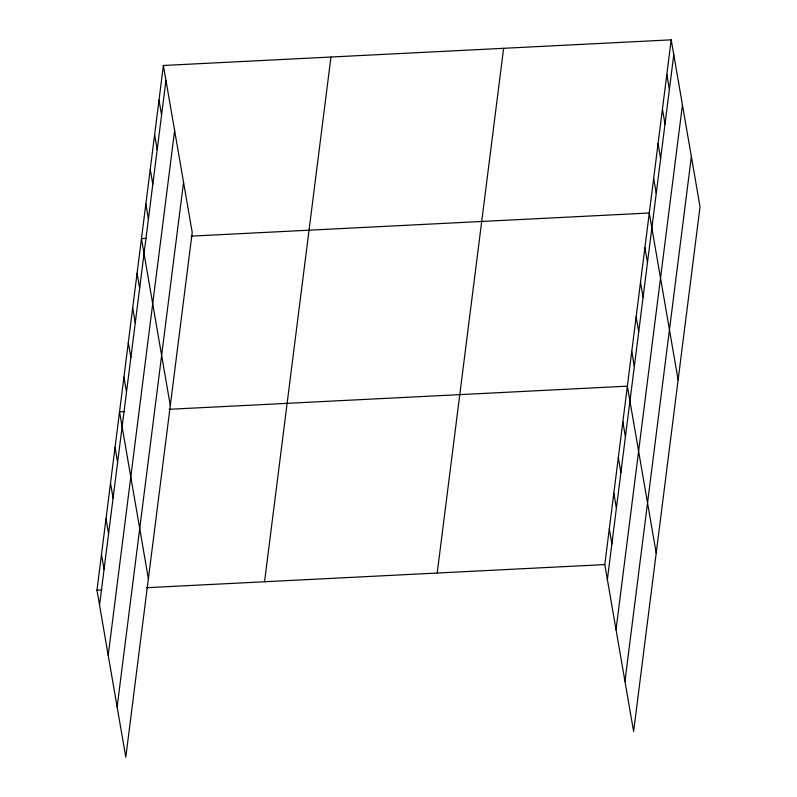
<?xml version="1.0" encoding="UTF-8"?>
<svg xmlns="http://www.w3.org/2000/svg" width="797" height="797" viewBox="0 0 797 797"><rect width="100%" height="100%" fill="white"/><g stroke="black" fill="none" stroke-linecap="round" stroke-linejoin="round"><path stroke-width="1.2" d="M163.385 65.484L192.216 232.425L125.796 757.15L96.965 590.208L163.385 65.484L671.204 39.85L700.035 206.792L633.615 731.516L604.784 564.575L671.204 39.85M99.545 605.132L165.955 80.407M108.203 655.303L174.623 130.569M117.139 706.989L183.549 182.254M264.544 581.75L330.964 57.025M437.204 573.033L503.624 48.308M607.364 579.499L673.774 54.774M616.021 629.66L682.441 104.935M624.948 681.345L691.368 156.62M146.429 238.393L141.468 238.642L170.299 405.583M191.121 236.141L649.286 213.008L678.117 379.95M124.511 411.551L119.55 411.81L148.381 578.742M169.203 409.299L627.369 386.166L656.2 553.108M96.965 590.208L101.926 589.959M146.618 587.708L604.784 564.575M666.82 74.48L669.39 89.403M662.437 109.109L665.007 124.033M658.053 143.749L660.623 158.663M653.67 178.379L656.24 193.302M644.903 247.638L647.473 262.562M640.519 282.277L643.089 297.191M636.136 316.907L638.706 331.821M631.752 351.537L634.322 366.461M622.846 421.852L625.426 436.766M618.333 457.528L620.913 472.452M613.82 493.213L616.39 508.137M609.297 528.899L611.877 543.813M159.001 100.123L161.572 115.037M154.618 134.753L157.188 149.667M150.234 169.382L152.805 184.306M145.851 204.012L148.421 218.936M137.084 273.281L139.654 288.195M132.7 307.911L135.271 322.835M128.317 342.541L130.887 357.464M123.933 377.17L126.504 392.094M115.027 447.486L117.607 462.409M110.514 483.171L113.094 498.085M106.001 518.847L108.571 533.771M101.478 554.533L104.058 569.457"/></g></svg>
